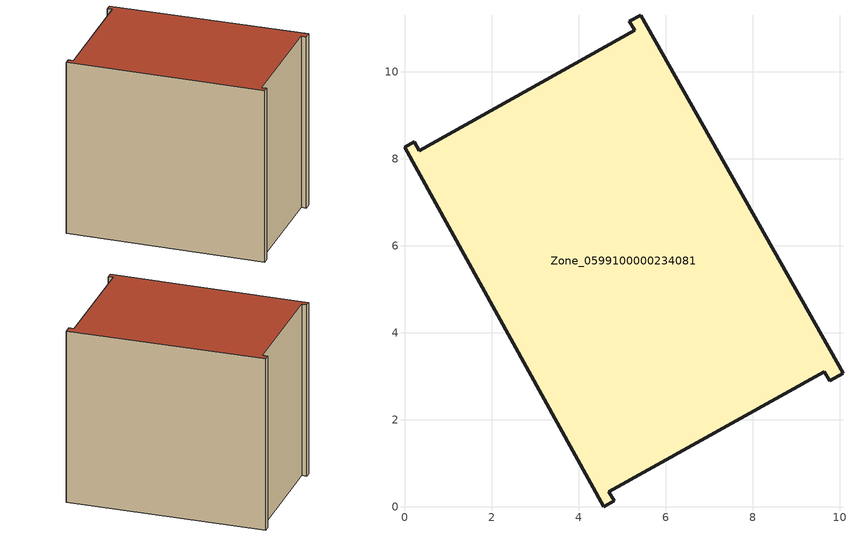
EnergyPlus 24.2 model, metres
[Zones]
Zone_0599100000234081
 floor ground (C_G): 0.34,8.18 5.29,10.95 5.17,11.16 5.42,11.3 10.07,3.07 9.77,2.9 9.65,3.11 4.7,0.35 4.82,0.14 4.58,0 0,8.27 0.23,8.39 z0
 wall outside (C_F): 4.58,0 4.82,0.14 4.7,0.35 9.65,3.11 9.77,2.9 10.07,3.07 5.42,11.3 5.17,11.16 5.29,10.95 0.34,8.18 0.23,8.39 0,8.27 4.58,0 z0:8.56
 roof outside (C_R): 0.34,8.18 0.23,8.39 0,8.27 4.58,0 4.82,0.14 4.7,0.35 9.65,3.11 9.77,2.9 10.07,3.07 5.42,11.3 5.17,11.16 5.29,10.95 z8.56
[BUILDING]
Pand.0599100000234081: North Axis=0; Terrain=City; Loads Convergence Tolerance Value=0.04; Temperature Convergence Tolerance Value=0.4; Solar Distribution=FullExterior; Maximum Number of Warmup Days=25; Minimum Number of Warmup Days=1
[Site:Location]
Rotterdam.The.Hague.AP_ZH_NLD Design_Conditions: Latitude=51.96; Longitude=4.45; Time Zone=1; Elevation=-4.5
[SITE:GROUNDTEMPERATURE:BUILDINGSURFACE]
18, 18, 18, 18, 18, 18, 18, 18, 18, 18, 18, 18
[MATERIAL] Thermal Absorptance=0.9; Solar Absorptance=0.7; Visible Absorptance=0.7
Name | Roughness | Thickness | Conductivity | Density | Specific Heat
G.TI.1965-1974 | MediumSmooth | 0.15 | 0.882353 | 540 | 1210
F.TI.1965-1974 | Rough | 0.3 | 0.697674 | 1920 | 840
R.TI.1965-1974 | MediumRough | 0.2 | 0.232558 | 1500 | 1000
[CONSTRUCTION]
C_G: G.TI.1965-1974
C_F: F.TI.1965-1974
C_R: R.TI.1965-1974
[ZONE]
Zone_0599100000234081: Type=1; Multiplier=1; Ceiling Height=Autocalculate; Volume=Autocalculate; Floor Area=autocalculate; Part of Total Floor Area=Yes
[ZONEINFILTRATION:DESIGNFLOWRATE]
Infil_Zone_0599100000234081: Zone or ZoneList or Space or SpaceList=Zone_0599100000234081; Schedule=AlwaysOn; Design Flow Rate Calculation Method=Flow/Area; Flow Rate per Floor Area=0.003; Constant Term Coefficient=1; Temperature Term Coefficient=0; Velocity Term Coefficient=0; Velocity Squared Term Coefficient=0
[HVACTEMPLATE:ZONE:IDEALLOADSAIRSYSTEM]
Zone_0599100000234081: Maximum Heating Supply Air Temperature=50; Minimum Cooling Supply Air Temperature=13; Maximum Heating Supply Air Humidity Ratio=0.0156; Minimum Cooling Supply Air Humidity Ratio=0.0077; Heating Limit=NoLimit; Cooling Limit=NoLimit; Dehumidification Control Type=ConstantSensibleHeatRatio; Cooling Sensible Heat Ratio=0.7; Dehumidification Setpoint=60; Humidification Control Type=None; Humidification Setpoint=30; Outdoor Air Method=None; Outdoor Air Flow Rate per Person=0.00944; Outdoor Air Flow Rate per Zone Floor Area=0; Outdoor Air Flow Rate per Zone=0; Demand Controlled Ventilation Type=None; Outdoor Air Economizer Type=NoEconomizer; Heat Recovery Type=None; Sensible Heat Recovery Effectiveness=0.7; Latent Heat Recovery Effectiveness=0.65
[ZONECONTROL:THERMOSTAT]
ThermostatControl_Zone_0599100000234081: Zone or ZoneList=Zone_0599100000234081; Control Type Schedule=DualSetpointControlType; Control 1=Thermostat_Zone_0599100000234081; Temperature Difference Between Cutout And Setpoint=0
[THERMOSTATSETPOINT:DUALSETPOINT]
Thermostat_Zone_0599100000234081: Heating Setpoint Temperature Schedule=HeatingSetpoint_Zone_0599100000234081; Cooling Setpoint Temperature Schedule=CoolingSetpoint_Zone_0599100000234081
[SCHEDULE:COMPACT]
HeatingSetpoint_Zone_0599100000234081: Through: 12/31, For: AllDays, Until: 24:00, 21
CoolingSetpoint_Zone_0599100000234081: Through: 12/31, For: AllDays, Until: 24:00, 24
DualSetpointControlType: Through: 12/31, For: AllDays, Until: 24:00, 4
AlwaysOn: Through: 12/31, For: AllDays, Until: 24:00, 1
